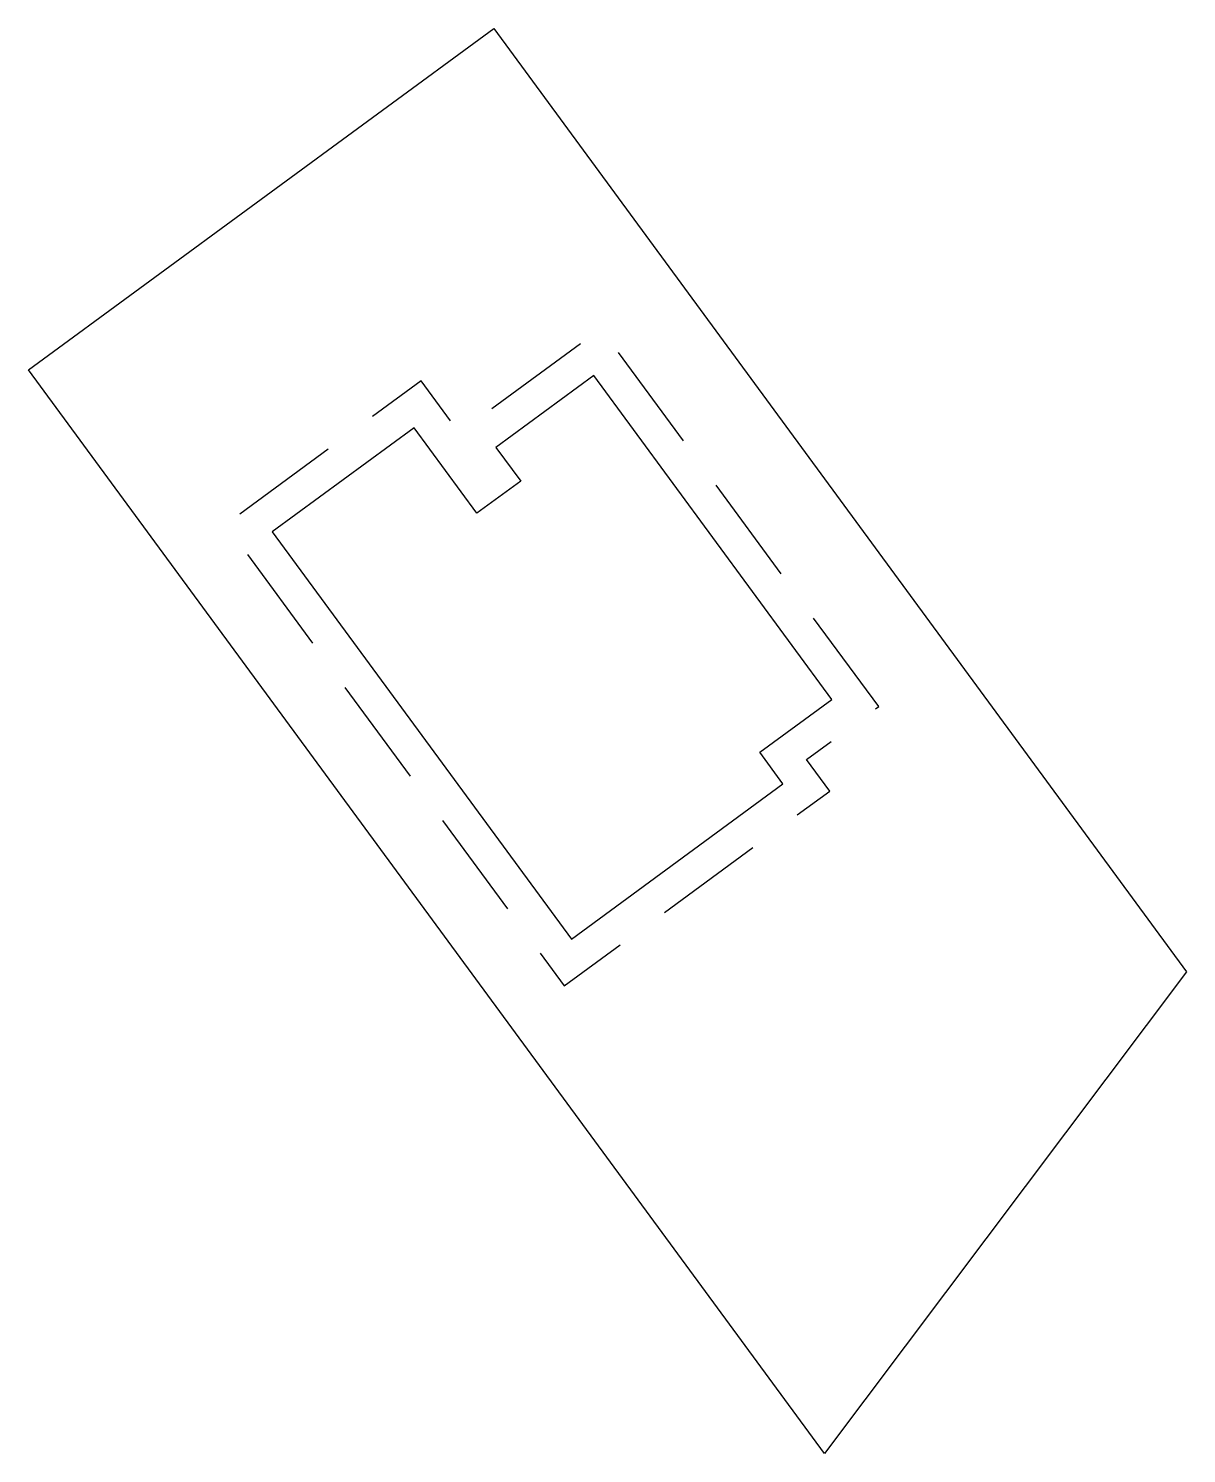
# Model space of a CAD drawing. Header units: metres. Extents: x 309903.4 to 309945.5, y 5265445.3 to 5265497.2.
import ezdxf

# ---------------------------------------------------------------- set-up
doc = ezdxf.new("R2010")
doc.units = ezdxf.units.M
doc.linetypes.add('_Metric Dashed', pattern=[6, 4, -2])
doc.layers.add('BLDG - NEW', color=22, linetype='Continuous')
doc.layers.add('LOT - 13R', color=3, linetype='Continuous')

msp = doc.modelspace()

# ---------------------------------------------------------------- linework, layer by layer
at = {"layer": 'BLDG - NEW', "linetype": '_Metric Dashed', "flags": 128}
msp.add_lwpolyline([(309934.316, 5265472.479), (309924.212, 5265486.238), (309919.053, 5265482.45), (309917.67, 5265484.333), (309910.544, 5265479.101), (309922.872, 5265462.311), (309932.537, 5265469.408), (309931.695, 5265470.555)], close=True, dxfattribs=at)
at = {"layer": 'BLDG - NEW', "flags": 128}
msp.add_lwpolyline([(309932.61, 5265472.74), (309923.951, 5265484.533), (309920.389, 5265481.917), (309921.291, 5265480.689), (309919.694, 5265479.516), (309917.409, 5265482.628), (309912.249, 5265478.839), (309923.134, 5265464.017), (309930.832, 5265469.67), (309929.99, 5265470.816), (309932.61, 5265472.74)], dxfattribs=at)
at = {"layer": 'LOT - 13R', "flags": 128}
msp.add_lwpolyline([(309903.38, 5265484.733), (309920.307, 5265497.163), (309945.517, 5265462.832), (309932.341, 5265445.294)], close=True, dxfattribs=at)

doc.saveas('drawing.dxf')
